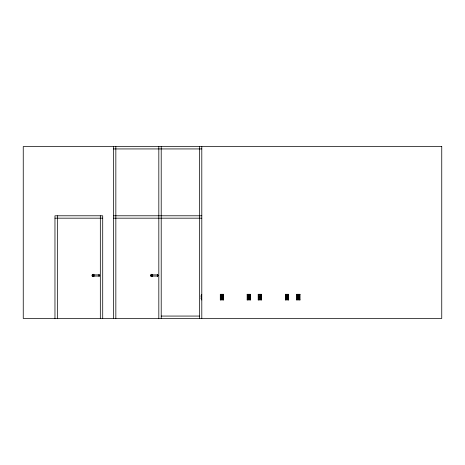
<?xml version="1.0" encoding="UTF-8"?>
<svg xmlns="http://www.w3.org/2000/svg" width="465" height="465" viewBox="0 0 465 465"><rect width="100%" height="100%" fill="white"/><g stroke="black" fill="none" stroke-linecap="round" stroke-linejoin="round"><path stroke-width="0.7" d="M221.834 298.35L222.148 298.547L221.764 298.547M248.694 296.525L249.007 296.728L248.624 296.728M286.893 296.525C287.475 296.583 286.969 296.083 286.824 296.728L287.213 296.728M221.788 296.426L221.764 296.728L222.061 296.461M221.817 297.036L222.067 297.234L221.915 296.966M248.705 297.007L248.932 297.234L248.734 296.978M222.369 295.694L222.003 295.694L222.003 296.228L222.369 296.228L222.369 295.694L222.003 295.694M222.369 297.519L222.003 297.519L222.003 298.048L222.369 298.048L222.369 297.519L222.003 297.519M249.228 296.228L249.228 295.694L248.862 295.694L248.862 296.228L249.228 296.228L249.228 295.694M249.228 298.048L249.228 297.519L248.862 297.519L248.862 298.048L249.228 298.048L249.228 297.519M287.434 296.228L287.434 295.694L287.068 295.694L287.068 296.228L287.434 296.228L287.434 295.694M287.434 298.048L287.434 297.519L287.068 297.519L287.068 298.048L287.434 298.048L287.434 297.519M298.774 296.228L298.774 295.694L298.408 295.694L298.408 296.228L298.774 296.228L298.774 295.694M298.774 298.048L298.774 297.519L298.408 297.519L298.408 298.048L298.774 298.048L298.774 297.519M201.496 295.182L200.897 296.077L201.473 297.007M201.508 297.234L200.897 298.164L201.496 299.059M286.905 297.007L287.097 297.257M298.472 297.234L298.28 296.978M221.543 296.228L221.91 296.228L221.91 295.694L221.543 295.694L221.543 296.228L221.91 296.228M223.601 299.942L223.27 299.617L223.27 294.63L223.601 294.299M221.764 296.728L222.148 296.728M221.543 298.048L221.91 298.048L221.91 297.519L221.543 297.519L221.543 298.048L221.91 298.048M220.3 299.948L220.3 294.293L223.607 294.293L223.607 299.948L220.3 299.948L220.637 299.617L220.637 294.63L220.305 294.299M248.403 296.228L248.403 295.694L248.769 295.694L248.769 296.228L248.403 296.228L248.403 295.694M250.466 299.948L250.466 294.293L247.159 294.293L247.159 299.948L250.466 299.948L250.129 299.617L250.129 294.63L250.461 294.299M248.403 298.048L248.403 297.519L248.769 297.519L248.769 298.048L248.403 298.048L248.403 297.519M247.171 299.942L247.496 299.617L247.496 294.63L247.171 294.299M248.624 298.547L249.007 298.547L248.769 298.164L248.624 298.547L249.007 298.547M261.51 299.948L261.51 294.293L258.203 294.293L258.203 299.948L261.51 299.948L261.173 299.617L261.173 294.63L261.504 294.299M258.209 299.942L258.54 299.617L258.54 294.63L258.209 294.299M286.603 296.228L286.603 295.694L286.969 295.694L286.969 296.228L286.603 296.228L286.603 295.694M288.666 299.948L288.666 294.293L285.365 294.293L285.365 299.948L288.666 299.948L288.335 299.617L288.335 294.63L288.66 294.299M286.824 296.728L287.138 296.658M286.603 298.048L286.603 297.519L286.969 297.519L286.969 298.048L286.603 298.048L286.603 297.519M285.37 299.942L285.696 299.617L285.696 294.63L285.37 294.299M286.824 298.547L287.213 298.547L287.015 298.152L286.824 298.547L287.213 298.547M297.943 296.228L297.943 295.694L298.315 295.694L298.315 296.228L297.943 296.228L297.943 295.694M300.006 299.948L300.006 294.293L296.705 294.293L296.705 299.948L300.006 299.948L299.675 299.617L299.675 294.63L300.001 294.299M298.164 296.728L298.553 296.728L298.361 296.333L298.164 296.728L298.553 296.728M297.943 298.048L297.943 297.519L298.315 297.519L298.315 298.048L297.943 298.048L297.943 297.519M296.711 299.942L297.036 299.617L297.036 294.63L296.711 294.299M298.164 298.547L298.553 298.547L298.361 298.152L298.164 298.547L298.553 298.547M222.433 298.704L222.508 298.629A0.884 0.884 0 0 0 222.497 297.443L221.404 297.431A0.884 0.884 0 0 0 221.416 298.617L222.433 298.704L221.485 298.687M249.292 298.704L249.368 298.629A0.884 0.884 0 0 0 249.356 297.443L248.269 297.431A0.884 0.884 0 0 0 248.275 298.617L249.292 298.704L248.275 298.617M287.492 296.879L287.556 296.798A0.884 0.884 0 0 0 287.556 295.618L286.469 295.606A0.884 0.884 0 0 0 286.481 296.798L287.568 296.804M287.492 298.704L287.568 298.629A0.884 0.884 0 0 0 287.556 297.443L286.469 297.431A0.884 0.884 0 0 0 286.481 298.617L287.492 298.704L286.55 298.687M298.832 298.704L298.908 298.629A0.884 0.884 0 0 0 298.896 297.443L297.809 297.431A0.884 0.884 0 0 0 297.821 298.617L298.832 298.704L297.821 298.617M221.869 298.263L222.148 298.547M222.003 296.228L222.369 296.228M222.003 298.048L222.369 298.048M248.862 296.228L249.159 296.118M248.862 298.048L249.159 297.943M287.068 296.228L287.358 296.118M287.068 298.048L287.358 297.943M298.408 296.228L298.704 296.118M298.408 298.048L298.704 297.943M221.543 295.694L221.91 295.694M221.543 297.519L221.91 297.519M248.473 295.763L248.769 295.694M248.473 297.588L248.769 297.519M286.673 295.763L286.969 295.694M286.673 297.588L286.969 297.519M298.019 295.763L298.315 295.694M298.019 297.588L298.315 297.519M201.798 294.293L201.583 294.403A0.628 0.442 0 0 0 201.496 294.63L201.496 299.617A0.628 0.442 0 0 0 201.56 299.809L201.798 299.948M93.163 274.879L92.564 275.478L93.163 276.076L99.132 276.076L99.725 275.478L99.132 274.879L93.163 274.879L93.581 275.053A0.599 0.599 0 0 0 92.779 275.018A0.599 0.599 0 0 0 92.675 275.821A0.599 0.599 0 0 0 93.459 275.995L93.163 276.076M99.132 274.879L98.708 275.053A0.599 0.599 0 0 1 99.516 275.018A0.599 0.599 0 0 1 99.62 275.821A0.599 0.599 0 0 1 98.83 275.995L99.132 276.076M151.66 274.879L151.061 275.478L151.66 276.076L157.629 276.076L158.222 275.478L157.629 274.879L151.66 274.879L152.078 275.053A0.599 0.599 0 0 0 151.276 275.018A0.599 0.599 0 0 0 151.172 275.821A0.599 0.599 0 0 0 151.956 275.995L151.66 276.076M157.629 274.879L157.205 275.053A0.599 0.599 0 0 1 158.013 275.018A0.599 0.599 0 0 1 158.117 275.821A0.599 0.599 0 0 1 157.327 275.995L157.629 276.076M113.454 148.934L201.798 148.934M113.454 215.789L201.798 215.789M54.963 218.172L102.713 218.172M113.454 218.172L201.798 218.172M220.637 294.63L223.27 294.63M247.496 294.63L250.129 294.63M258.54 294.63L261.173 294.63M285.696 294.63L288.335 294.63M297.036 294.63L299.675 294.63M248.862 295.694L249.159 295.804M287.068 295.694L287.358 295.804M298.408 295.694L298.704 295.804M258.836 296.077L260.877 296.077M248.473 296.153L248.769 296.228M286.673 296.153L286.969 296.228M298.019 296.153L298.315 296.228M248.694 296.658L249.007 296.728M248.862 297.519L249.159 297.623M287.068 297.519L287.358 297.623M298.408 297.519L298.704 297.623M248.473 297.978L248.769 298.048M286.673 297.978L286.969 298.048M298.019 297.978L298.315 298.048M258.836 298.164L260.877 298.164M220.637 299.617L223.27 299.617M247.496 299.617L250.129 299.617M258.54 299.617L261.173 299.617M285.696 299.617L288.335 299.617M297.036 299.617L299.675 299.617M161.21 316.066L199.409 316.066M298.611 295.804L298.611 296.118M298.611 297.623L298.611 297.943M298.106 295.763L298.106 296.153M298.106 297.588L298.106 297.978M287.271 295.804L287.271 296.118M287.271 297.623L287.271 297.943M286.766 295.763L286.766 296.153M286.766 297.588L286.766 297.978M249.071 295.804L249.071 296.118M249.071 297.623L249.071 297.943M248.566 295.763L248.566 296.153M248.566 297.588L248.566 297.978M222.212 295.804L222.212 296.118M222.212 297.623L222.212 297.943M221.7 295.763L221.7 296.153M221.7 297.588L221.7 297.978M201.798 146.545L201.798 318.455M199.409 146.545L199.409 318.455M161.21 146.545L161.21 318.455M158.821 146.545L158.821 318.455M115.843 146.545L115.843 318.455M113.454 146.545L113.454 318.455M102.713 318.455L102.713 215.789L54.963 215.789L54.963 318.455M100.324 215.789L100.324 318.455M57.346 215.789L57.346 318.455M152.694 276.076A1.192 1.192 0 0 1 150.811 276.32A1.192 1.192 0 0 1 151.061 274.443A1.192 1.192 0 0 1 152.811 275.17M94.197 276.076A1.192 1.192 0 0 1 92.32 276.32A1.192 1.192 0 0 1 92.564 274.443A1.192 1.192 0 0 1 94.314 275.17M221.48 295.537L221.404 295.606A0.884 0.884 0 0 0 221.416 296.798L222.508 296.804A0.884 0.884 0 0 0 222.497 295.618L221.48 295.537M248.339 295.537L248.269 295.606A0.884 0.884 0 0 0 248.275 296.798L249.368 296.804A0.884 0.884 0 0 0 249.356 295.618L248.339 295.537M297.885 295.537L297.809 295.606A0.884 0.884 0 0 0 297.821 296.798L298.908 296.804A0.884 0.884 0 0 0 298.896 295.618L297.885 295.537M441.75 146.545L23.25 146.545L23.25 318.455L441.75 318.455L441.75 146.545M260.877 295.182L258.836 295.182L258.836 296.972L260.877 296.972L260.877 295.182M260.877 297.269L258.836 297.269L258.836 299.059L260.877 299.059L260.877 297.269"/></g></svg>
